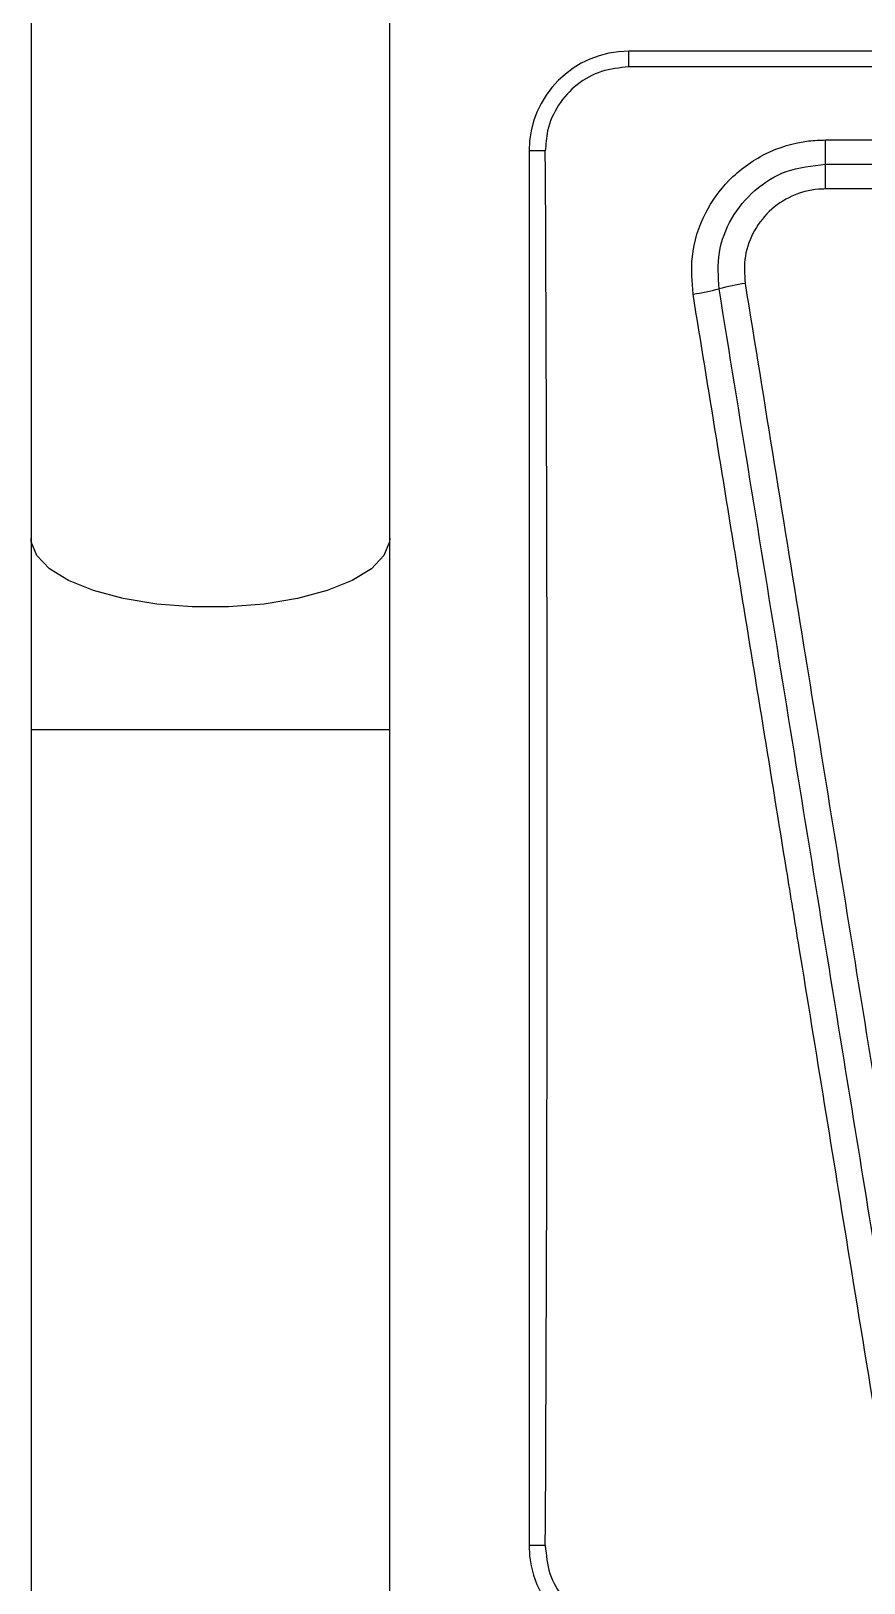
# Model space of a CAD drawing. Extents: x 75 to 2075, y 25 to 1460.
# Drawn here: x 510.9 to 570.6, y 858.9 to 970.2 of the extents above; entities that cross this region are included whole.
import ezdxf

# ---------------------------------------------------------------- set-up
doc = ezdxf.new("R2010")
doc.units = 0
doc.header["$LTSCALE"] = 5
doc.linetypes.add('SLD-KATı', pattern=[0])
doc.layers.get('0').update_dxf_attribs({"linetype": 'CONTINUOUS'})

msp = doc.modelspace()

# ---------------------------------------------------------------- linework, layer by layer
at = {"color": 7, "linetype": 'SLD-KATı'}
for p, q in [((510.853, 973.104), (510.853, 933.795)), ((536.567, 933.795), (536.567, 971.511)), ((553.71, 967.591), (553.71, 968.717)), ((679.424, 968.717), (553.71, 968.717)), ((679.424, 967.591), (553.71, 967.591)), ((546.567, 961.574), (546.567, 861.574)), ((547.728, 961.574), (546.567, 961.574)), ((567.815, 962.359), (665.319, 962.359)), ((567.815, 960.616), (567.815, 962.359)), ((567.815, 958.841), (567.815, 960.616)), ((567.815, 960.616), (665.319, 960.616)), ((665.319, 958.841), (567.815, 958.841)), ((510.853, 933.795), (510.853, 920.07)), ((536.567, 920.07), (536.567, 933.795)), ((510.853, 920.07), (510.853, 841.492)), ((536.567, 841.492), (536.567, 920.07)), ((547.728, 861.574), (546.567, 861.574))]:
    msp.add_line(p, q, dxfattribs=at)
at = {"color": 8, "linetype": 'SLD-KATı'}
msp.add_line((536.567, 920.07), (510.853, 920.07), dxfattribs=at)
at = {"color": 8, "linetype": 'SLD-KATı', "flags": 128}
msp.add_lwpolyline([(536.567, 933.795), (536.551, 933.544), (536.157, 932.556), (535.253, 931.619), (533.877, 930.77), (532.085, 930.046), (529.95, 929.475), (527.559, 929.08), (525.011, 928.879), (522.409, 928.879), (519.861, 929.08), (517.47, 929.475), (515.335, 930.046), (513.543, 930.77), (512.167, 931.619), (511.263, 932.556), (510.869, 933.544), (510.853, 933.795)], dxfattribs=at)
at = {"color": 7, "linetype": 'SLD-KATı'}
for centre, radius, start, end in [((553.71, 961.574), 7.143, 90, 180), ((555.458, 969.929), 18.849, 278.73619, 284.52908), ((564.912, 933.707), 18.586, 98.84863, 104.72703), ((553.71, 861.574), 7.143, 180, 270)]:
    msp.add_arc(centre, radius, start, end, dxfattribs=at)
msp.add_ellipse((536.64, 911.574), major_axis=(0, 321.429), ratio=0.0349208, start_param=4.5561992, end_param=4.8685788, dxfattribs=at)
for points, knots in [([(553.71, 967.591), (553.045, 967.527), (551.716, 967.397), (549.941, 966.39), (548.586, 964.902), (547.835, 963.204), (547.759, 962.054), (547.728, 961.574)], [0, 0, 0, 0, 0.20995714, 0.41988984, 0.631426, 0.84603837, 1, 1, 1, 1]), ([(558.321, 951.298), (558.251, 952.196), (558.095, 954.193), (559.026, 957.069), (560.858, 959.646), (563.421, 961.506), (565.929, 962.287), (567.411, 962.343), (567.815, 962.359)], [0, 0, 0, 0, 0.1631372, 0.3626707, 0.5357398, 0.7321041, 0.9268797, 1, 1, 1, 1]), ([(560.187, 951.682), (560.133, 952.555), (560.025, 954.303), (560.982, 956.806), (562.657, 958.838), (565.013, 960.312), (566.852, 960.512), (567.815, 960.616)], [0, 0, 0, 0, 0.1963298, 0.3927677, 0.5892919, 0.7849273, 1, 1, 1, 1]), ([(567.815, 958.841), (567.73, 958.839), (566.99, 958.829), (565.596, 958.522), (563.891, 957.476), (562.642, 955.926), (561.93, 954.044), (562.012, 952.729), (562.053, 952.071)], [0, 0, 0, 0, 0.02539024, 0.2194844, 0.414315, 0.60946824, 0.80462526, 1, 1, 1, 1]), ([(573.59, 869.008), (573.288, 870.874), (571.775, 880.205), (569.518, 894.123), (566.826, 910.727), (564.613, 924.38), (562.397, 938.048), (560.924, 947.137), (560.187, 951.682)], [0, 0, 0, 0, 0.06804792, 0.34039254, 0.50471468, 0.66903691, 0.83451845, 1, 1, 1, 1]), ([(562.053, 952.071), (562.75, 947.763), (564.145, 939.139), (566.772, 922.896), (569.939, 903.323), (573.012, 884.322), (574.847, 872.981), (575.456, 869.214)], [0, 0, 0, 0, 0.1565717, 0.3133919, 0.5875237, 0.862996, 1, 1, 1, 1]), ([(571.724, 868.808), (571.005, 873.233), (569.082, 885.065), (566.843, 898.844), (564.209, 915.058), (561.664, 930.723), (559.435, 944.44), (558.321, 951.298)], [0, 0, 0, 0, 0.1616472, 0.4322712, 0.4998898, 0.749945, 1, 1, 1, 1]), ([(547.728, 861.574), (547.791, 860.893), (547.919, 859.532), (548.963, 857.717), (550.503, 856.356), (552.188, 855.653), (553.286, 855.583), (553.71, 855.556)], [0, 0, 0, 0, 0.2176199, 0.4352991, 0.6519382, 0.8657331, 1, 1, 1, 1])]:
    msp.add_open_spline(points, degree=3, knots=knots, dxfattribs=at)

doc.saveas('drawing.dxf')
